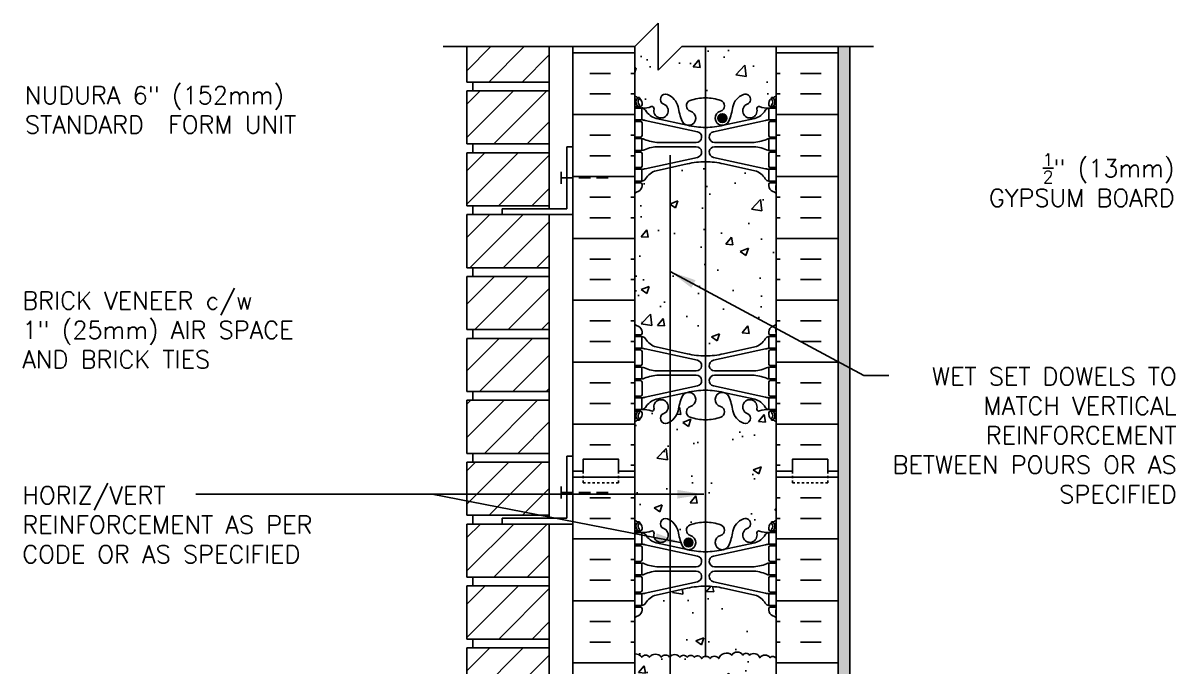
# Model space of a CAD drawing. Header units: inches. Extents: x -59.6 to -9.3, y 6.2 to 74.9.
# Drawn here: x -59.53 to -10.62, y 47.57 to 74.88 of the extents above; entities that cross this region are included whole.
import ezdxf

# ---------------------------------------------------------------- set-up
doc = ezdxf.new("R2010")
doc.units = ezdxf.units.IN
doc.header["$LTSCALE"] = 2
doc.header["$MEASUREMENT"] = 0
doc.linetypes.add('DASHED2', pattern=[0.375, 0.25, -0.125])
doc.linetypes.add('DASHEDX2', pattern=[1.5, 1, -0.5])
for name, color, linetype in [('CUT PLANE', 9, 'Continuous'), ('HATCH', 12, 'Continuous'), ('line25', 2, 'Continuous'), ('LINE3', 3, 'Continuous'), ('LINE50', 5, 'Continuous'), ('LINE9', 9, 'Continuous'), ('TEXT', 4, 'Continuous'), ('Web_Edge', 9, 'Continuous')]:
    doc.layers.add(name, color=color, linetype=linetype)
doc.styles.add('DIM', font='romans.shx', dxfattribs={"width": 0.7})
doc.styles.add('ROMANS', font='romans.shx', dxfattribs={"height": 1.125})
doc.dimstyles.new('ext_12', dxfattribs={"dimscale": 12, "dimtxt": 0.09375, "dimasz": 0.09375, "dimexe": 0.09375, "dimexo": 0.0625, "dimgap": 0.0625, "dimtad": 1, "dimdec": 1, "dimzin": 3, "dimdsep": 46, "dimlunit": 4, "dimtxsty": 'DIM', "dimcen": 0.09, "dimdle": 0.09375, "dimclrt": 4, "dimadec": 0, "dimazin": 0, "dimtfac": 1, "dimtdec": 1, "dimtmove": 2, "dimatfit": 3, "dimfxl": 1, "dimfrac": 2, "dimtolj": 1, "dimtzin": 0, "dimarcsym": 0})

msp = doc.modelspace()

# ---------------------------------------------------------------- hatches: boundary and pattern name
at = {"layer": 'HATCH'}
h = msp.add_hatch(dxfattribs=at)
h.set_pattern_fill('AR-CONC', color=256, scale=0.5)
h.paths.add_polyline_path([(-27.584, 73.882), (-30.584, 73.882), (-30.584, 71.708, -0.082755), (-29.936, 71.6, -0.735593), (-29.949, 71.142, 1.553132), (-29.59, 70.717, 0.053157), (-29.425, 71.331, -0.24438), (-28.976, 71.852, -1), (-28.813, 71.444, 2.182095), (-28.403, 71.231, -0.601435), (-28.283, 71.336, 0.10046), (-27.889, 71.279), (-27.784, 71.279), (-27.784, 71.349), (-27.832, 71.349, -0.414214), (-27.894, 71.411), (-27.894, 71.479, -0.249069), (-27.784, 71.686), (-27.784, 71.727), (-27.694, 71.727, 0.064398), (-27.584, 71.793)])
h.paths.add_polyline_path([(-29.678, 70.848, -1), (-30.053, 70.848, -1)], flags=16)
h.paths.add_polyline_path([(-30.584, 73.882), (-31.584, 73.882), (-32.584, 72.882), (-32.584, 73.882), (-32.584, 74.882), (-33.584, 73.882), (-33.584, 71.793, 0.064398), (-33.474, 71.727), (-33.384, 71.727), (-33.384, 71.686, -0.249069), (-33.274, 71.479), (-33.274, 71.411, -0.414214), (-33.337, 71.349), (-33.384, 71.349), (-33.384, 71.279), (-33.279, 71.279, 0.10046), (-32.886, 71.336, -0.601435), (-32.766, 71.231, 2.182095), (-32.356, 71.444, -1), (-32.193, 71.852, -0.24438), (-31.744, 71.331, 0.053157), (-31.578, 70.717, 1.553132), (-31.22, 71.142, -0.735593), (-31.233, 71.6, -0.082755), (-30.584, 71.708)])
h.paths.add_polyline_path([(-32.084, 68.749), (-32.674, 68.62, 0.196323), (-33.124, 68.273, -0.188973), (-33.279, 68.179), (-33.384, 68.179), (-33.384, 68.109), (-33.337, 68.109, -0.414214), (-33.274, 68.046), (-33.274, 67.979, -0.317837), (-33.441, 67.743, 0.082415), (-33.584, 67.664), (-33.584, 62.101, 0.082415), (-33.441, 62.022, -0.317837), (-33.274, 61.786), (-33.274, 61.719, -0.414214), (-33.337, 61.656), (-33.384, 61.656), (-33.384, 61.586), (-33.279, 61.586, -0.188973), (-33.124, 61.491, 0.196323), (-32.674, 61.145), (-32.084, 61.015)])
h.paths.add_polyline_path([(-30.584, 68.999, 0.057795), (-31.353, 68.91), (-32.084, 68.749), (-32.084, 61.015), (-31.353, 60.855, 0.057795), (-30.584, 60.766)])
h.paths.add_polyline_path([(-27.584, 67.664, 0.082415), (-27.728, 67.743, -0.317837), (-27.894, 67.979), (-27.894, 68.046, -0.414214), (-27.832, 68.109), (-27.784, 68.109), (-27.784, 68.179), (-27.889, 68.179, -0.188973), (-28.045, 68.273, 0.196323), (-28.494, 68.62), (-29.816, 68.91, 0.057795), (-30.584, 68.999), (-30.584, 60.766, 0.057795), (-29.816, 60.855), (-28.494, 61.145, 0.196323), (-28.045, 61.491, -0.188973), (-27.889, 61.586), (-27.784, 61.586), (-27.784, 61.656), (-27.832, 61.656, -0.414214), (-27.894, 61.719), (-27.894, 61.786, -0.317837), (-27.728, 62.022, 0.082415), (-27.584, 62.101)])
h.paths.add_polyline_path([(-32.084, 57.967, -0.040808), (-32.193, 57.912, -1), (-32.356, 58.321, 2.182095), (-32.766, 58.534, -0.601435), (-32.886, 58.429, 0.10046), (-33.279, 58.486), (-33.384, 58.486), (-33.384, 58.416), (-33.337, 58.416, -0.414214), (-33.274, 58.354), (-33.274, 58.286, -0.249069), (-33.384, 58.079), (-33.384, 58.037), (-33.474, 58.037, 0.064398), (-33.584, 57.971), (-33.584, 55.882), (-33.584, 53.793, 0.064398), (-33.474, 53.727), (-33.384, 53.727), (-33.384, 53.686, -0.249069), (-33.274, 53.479), (-33.274, 53.411, -0.414214), (-33.337, 53.349), (-33.384, 53.349), (-33.384, 53.279), (-33.279, 53.279, 0.10046), (-32.886, 53.336, -0.601435), (-32.766, 53.231, 2.182095), (-32.356, 53.444, -1), (-32.193, 53.852, -0.040808), (-32.084, 53.798)])
h.paths.add_polyline_path([(-30.584, 58.057, -0.082755), (-31.233, 58.165, -0.735593), (-31.22, 58.623, 1.553132), (-31.578, 59.047, 0.053157), (-31.744, 58.433, -0.201562), (-32.084, 57.967), (-32.084, 53.798, -0.201562), (-31.744, 53.331, 0.053157), (-31.578, 52.717, 1.553132), (-31.22, 53.142, -0.735593), (-31.233, 53.6, -0.082755), (-30.584, 53.708)])
h.paths.add_polyline_path([(-31.115, 52.848, -1), (-31.49, 52.848, -1)], flags=16)
h.paths.add_polyline_path([(-27.584, 57.971, 0.064398), (-27.694, 58.037), (-27.784, 58.037), (-27.784, 58.079, -0.249069), (-27.894, 58.286), (-27.894, 58.354, -0.414214), (-27.832, 58.416), (-27.784, 58.416), (-27.784, 58.486), (-27.889, 58.486, 0.10046), (-28.283, 58.429, -0.601435), (-28.403, 58.534, 2.182095), (-28.813, 58.321, -1), (-28.976, 57.912, -0.24438), (-29.425, 58.433, 0.053157), (-29.59, 59.047, 1.553132), (-29.949, 58.623, -0.735593), (-29.936, 58.165, -0.082755), (-30.584, 58.057), (-30.584, 53.708, -0.082755), (-29.936, 53.6, -0.735593), (-29.949, 53.142, 1.553132), (-29.59, 52.717, 0.053157), (-29.425, 53.331, -0.24438), (-28.976, 53.852, -1), (-28.813, 53.444, 2.182095), (-28.403, 53.231, -0.601435), (-28.283, 53.336, 0.10046), (-27.889, 53.279), (-27.784, 53.279), (-27.784, 53.349), (-27.832, 53.349, -0.414214), (-27.894, 53.411), (-27.894, 53.479, -0.249069), (-27.784, 53.686), (-27.784, 53.727), (-27.694, 53.727, 0.064398), (-27.584, 53.793), (-27.584, 55.882)])
h.paths.add_polyline_path([(-32.084, 50.749), (-32.674, 50.62, 0.196323), (-33.124, 50.273, -0.188973), (-33.279, 50.179), (-33.384, 50.179), (-33.384, 50.109), (-33.337, 50.109, -0.414214), (-33.274, 50.046), (-33.274, 49.979, -0.317837), (-33.441, 49.743, 0.082415), (-33.584, 49.664), (-33.584, 48.123, -0.269542), (-33.288, 47.986, -0.520567), (-32.953, 47.986, -0.520567), (-32.46, 47.986, -0.520567), (-32.105, 47.986, -0.031392), (-32.084, 48.012)])
h.paths.add_polyline_path([(-30.584, 50.999, 0.057795), (-31.353, 50.91), (-32.084, 50.749), (-32.084, 48.012, -0.481309), (-31.671, 47.986, -0.520567), (-31.355, 47.986, -0.520567), (-31.06, 47.986, -0.520567), (-30.744, 47.927, -0.222611), (-30.584, 48.019)])
h.paths.add_polyline_path([(-27.584, 49.664, 0.082415), (-27.728, 49.743, -0.317837), (-27.894, 49.979), (-27.894, 50.046, -0.414214), (-27.832, 50.109), (-27.784, 50.109), (-27.784, 50.179), (-27.889, 50.179, -0.188973), (-28.045, 50.273, 0.196323), (-28.494, 50.62), (-29.816, 50.91, 0.057795), (-30.584, 50.999), (-30.584, 48.019, -0.267014), (-30.388, 47.927, -0.520567), (-30.021, 47.927, -0.520567), (-29.47, 48.077, -0.520567), (-28.997, 48.077, -0.520567), (-28.716, 48.077, -0.520567), (-28.281, 47.961, -0.520567), (-27.837, 47.961, -0.520567), (-27.624, 47.961, -0.205872), (-27.584, 47.985)])
h.paths.add_polyline_path([(-27.584, 47.985, 0.205872), (-27.624, 47.961, 0.520567), (-27.837, 47.961, 0.520567), (-28.281, 47.961, 0.520567), (-28.716, 48.077, 0.520567), (-28.997, 48.077, 0.520567), (-29.47, 48.077, 0.520567), (-30.021, 47.927, 0.520567), (-30.388, 47.927, 0.520567), (-30.744, 47.927, 0.520567), (-31.06, 47.986, 0.520567), (-31.355, 47.986, 0.520567), (-31.671, 47.986, 0.481309), (-32.084, 48.012), (-32.084, 43.015), (-31.353, 42.855, 0.057795), (-30.584, 42.766, 0.057795), (-29.816, 42.855), (-28.494, 43.145, 0.196323), (-28.045, 43.491, -0.188973), (-27.889, 43.586), (-27.784, 43.586), (-27.784, 43.656), (-27.832, 43.656, -0.414214), (-27.894, 43.719), (-27.894, 43.786, -0.317837), (-27.728, 44.022, 0.082415), (-27.584, 44.101)])
h.paths.add_polyline_path([(-32.084, 48.012, 0.031392), (-32.105, 47.986, 0.520567), (-32.46, 47.986, 0.520567), (-32.953, 47.986, 0.520567), (-33.288, 47.986, 0.269542), (-33.584, 48.123), (-33.584, 44.101, 0.082415), (-33.441, 44.022, -0.317837), (-33.274, 43.786), (-33.274, 43.719, -0.414214), (-33.337, 43.656), (-33.384, 43.656), (-33.384, 43.586), (-33.279, 43.586, -0.188973), (-33.124, 43.491, 0.196323), (-32.674, 43.145), (-32.084, 43.015)])
h.paths.add_polyline_path([(-32.084, 39.967, -0.040808), (-32.193, 39.912, -1), (-32.356, 40.321, 2.182095), (-32.766, 40.534, -0.601435), (-32.886, 40.429, 0.10046), (-33.279, 40.486), (-33.384, 40.486), (-33.384, 40.416), (-33.337, 40.416, -0.414214), (-33.274, 40.354), (-33.274, 40.286, -0.249069), (-33.384, 40.079), (-33.384, 40.037), (-33.474, 40.037, 0.064398), (-33.584, 39.971), (-33.584, 37.882), (-33.584, 36.538), (-32.084, 36.27)])
h.paths.add_polyline_path([(-30.584, 40.057, -0.082755), (-31.233, 40.165, -0.735593), (-31.22, 40.623, 1.553132), (-31.578, 41.047, 0.053157), (-31.744, 40.433, -0.201562), (-32.084, 39.967), (-32.084, 36.27), (-30.71, 36.025, -0.02145), (-30.584, 35.998)])
h.paths.add_polyline_path([(-27.584, 39.971, 0.064398), (-27.694, 40.037), (-27.784, 40.037), (-27.784, 40.079, -0.249069), (-27.894, 40.286), (-27.894, 40.354, -0.414214), (-27.832, 40.416), (-27.784, 40.416), (-27.784, 40.486), (-27.889, 40.486, 0.10046), (-28.283, 40.429, -0.601435), (-28.403, 40.534, 2.182095), (-28.813, 40.321, -1), (-28.976, 39.912, -0.24438), (-29.425, 40.433, 0.053157), (-29.59, 41.047, 1.553132), (-29.949, 40.623, -0.735593), (-29.936, 40.165, -0.082755), (-30.584, 40.057), (-30.584, 35.998, -0.147803), (-29.845, 35.543, -0.038256), (-29.821, 35.516, -0.111062), (-29.516, 34.932, 0.034193), (-29.425, 35.331, -0.24438), (-28.976, 35.852, -1), (-28.813, 35.444, 2.182095), (-28.403, 35.231, -0.601435), (-28.283, 35.336, 0.10046), (-27.889, 35.279), (-27.784, 35.279), (-27.784, 35.349), (-27.832, 35.349, -0.414214), (-27.894, 35.411), (-27.894, 35.479, -0.249069), (-27.784, 35.686), (-27.784, 35.727), (-27.694, 35.727, 0.064398), (-27.584, 35.793), (-27.584, 37.882)])
h.paths.add_polyline_path([(-30.584, 35.998, 0.02145), (-30.71, 36.025), (-32.084, 36.27), (-32.084, 35.798, -0.201562), (-31.744, 35.331, 0.053157), (-31.578, 34.717, 1.553132), (-31.22, 35.142, -0.735593), (-31.233, 35.6, -0.082755), (-30.584, 35.708)])
h.paths.add_polyline_path([(-32.193, 35.852, -0.040808), (-32.084, 35.798), (-32.084, 36.27), (-33.584, 36.538), (-33.584, 35.793, 0.064398), (-33.474, 35.727), (-33.384, 35.727), (-33.384, 35.686, -0.249069), (-33.274, 35.479), (-33.274, 35.411, -0.414214), (-33.337, 35.349), (-33.384, 35.349), (-33.384, 35.279), (-33.279, 35.279, 0.10046), (-32.886, 35.336, -0.601435), (-32.766, 35.231, 2.182095), (-32.356, 35.444, -1)])
h.paths.add_polyline_path([(-30.584, 32.999, 0.057795), (-31.353, 32.91), (-32.674, 32.62, 0.196323), (-33.124, 32.273, -0.188973), (-33.279, 32.179), (-33.384, 32.179), (-33.384, 32.109), (-33.337, 32.109, -0.414214), (-33.274, 32.046), (-33.274, 31.979, -0.317837), (-33.441, 31.743, 0.082415), (-33.584, 31.664), (-33.584, 26.101, 0.082415), (-33.441, 26.022, -0.317837), (-33.274, 25.786), (-33.274, 25.719, -0.414214), (-33.337, 25.656), (-33.384, 25.656), (-33.384, 25.586), (-33.279, 25.586, -0.188973), (-33.124, 25.491, 0.196323), (-32.674, 25.145), (-31.353, 24.855, 0.057795), (-30.584, 24.766)])
h.paths.add_polyline_path([(-27.584, 31.664, 0.082415), (-27.728, 31.743, -0.317837), (-27.894, 31.979), (-27.894, 32.046, -0.414214), (-27.832, 32.109), (-27.784, 32.109), (-27.784, 32.179), (-27.889, 32.179, -0.188973), (-28.045, 32.273, 0.196323), (-28.494, 32.62), (-29.816, 32.91, 0.057795), (-30.584, 32.999), (-30.584, 24.766, 0.057795), (-29.816, 24.855), (-28.494, 25.145, 0.196323), (-28.045, 25.491, -0.188973), (-27.889, 25.586), (-27.784, 25.586), (-27.784, 25.656), (-27.832, 25.656, -0.414214), (-27.894, 25.719), (-27.894, 25.786, -0.317837), (-27.728, 26.022, 0.082415), (-27.584, 26.101)])
h.paths.add_polyline_path([(-30.584, 22.057, -0.082755), (-31.233, 22.165, -0.735593), (-31.22, 22.623, 1.553132), (-31.578, 23.047, 0.053157), (-31.744, 22.433, -0.24438), (-32.193, 21.912, -1), (-32.356, 22.321, 2.182095), (-32.766, 22.534, -0.601435), (-32.886, 22.429, 0.10046), (-33.279, 22.486), (-33.384, 22.486), (-33.384, 22.416), (-33.337, 22.416, -0.414214), (-33.274, 22.354), (-33.274, 22.286, -0.249069), (-33.384, 22.079), (-33.384, 22.037), (-33.474, 22.037, 0.064398), (-33.584, 21.971), (-33.584, 19.882), (-31.584, 19.882), (-30.584, 20.882)])
h.paths.add_polyline_path([(-27.584, 21.971, 0.064398), (-27.694, 22.037), (-27.784, 22.037), (-27.784, 22.079, -0.249069), (-27.894, 22.286), (-27.894, 22.354, -0.414214), (-27.832, 22.416), (-27.784, 22.416), (-27.784, 22.486), (-27.889, 22.486, 0.10046), (-28.283, 22.429, -0.601435), (-28.403, 22.534, 2.182095), (-28.813, 22.321, -1), (-28.976, 21.912, -0.24438), (-29.425, 22.433, 0.053157), (-29.59, 23.047, 1.553132), (-29.949, 22.623, -0.735593), (-29.936, 22.165, -0.082755), (-30.584, 22.057), (-30.584, 20.882), (-30.584, 19.882), (-30.584, 18.882), (-29.584, 19.882), (-27.584, 19.882)])
h = msp.add_hatch(dxfattribs=at)
h.set_pattern_fill('INSUL', color=256, scale=7, style=0)
h.set_pattern_definition([(0, (-2959.746, -341.1271), (0, 2.625), []), (0, (-2959.746, -340.2521), (0, 2.625), [0.875, -0.875]), (0, (-2959.746, -339.3771), (0, 2.625), [0.875, -0.875])])
h.paths.add_polyline_path([(-36.209, 55.882), (-35.772, 55.882), (-35.772, 56.382), (-34.272, 56.382), (-34.272, 55.882), (-33.584, 55.882), (-33.584, 73.882), (-34.272, 73.882), (-34.272, 74.382), (-35.772, 74.382), (-35.772, 73.882), (-36.209, 73.882)])
h = msp.add_hatch(dxfattribs=at)
h.set_pattern_fill('INSUL', color=256, scale=7, style=0)
h.set_pattern_definition([(180, (2898.5772, -341.1271), (0, 2.625), []), (180, (2898.5772, -340.2521), (0, 2.625), [0.875, -0.875]), (180, (2898.5772, -339.3771), (0, 2.625), [0.875, -0.875])])
h.paths.add_polyline_path([(-24.959, 55.882), (-25.397, 55.882), (-25.397, 56.382), (-26.897, 56.382), (-26.897, 55.882), (-27.584, 55.882), (-27.584, 73.882), (-26.897, 73.882), (-26.897, 74.382), (-25.397, 74.382), (-25.397, 73.882), (-24.959, 73.882)])
h = msp.add_hatch(dxfattribs=at)
h.set_pattern_fill('ANSI31', color=256, scale=8, style=0)
h.set_pattern_definition([(45, (-151.2314, -116.8621), (-0.707107, 0.707107), [])])
h.paths.add_polyline_path([(-37.209, 73.882), (-40.709, 73.882), (-40.709, 72.382), (-37.209, 72.382)])
h.paths.add_polyline_path([(-37.209, 72.007), (-40.709, 72.007), (-40.709, 70.97), (-37.765, 70.97), (-37.209, 70.97)])
h.paths.add_polyline_path([(-37.209, 70.97), (-37.765, 70.97), (-40.709, 70.97), (-40.709, 69.757), (-37.209, 69.757)])
h.paths.add_polyline_path([(-37.209, 69.382), (-40.709, 69.382), (-40.709, 67.132), (-37.209, 67.132)])
h.paths.add_polyline_path([(-37.209, 66.757), (-40.709, 66.757), (-40.709, 64.507), (-37.209, 64.507)])
h.paths.add_polyline_path([(-37.209, 64.132), (-40.709, 64.132), (-40.709, 61.882), (-37.209, 61.882)])
h.paths.add_polyline_path([(-37.209, 61.507), (-40.709, 61.507), (-40.709, 59.257), (-37.209, 59.257)])
h.paths.add_polyline_path([(-37.209, 58.882), (-40.709, 58.882), (-40.709, 56.632), (-37.209, 56.632), (-37.209, 57.507), (-37.216, 57.507), (-37.209, 57.632), (-37.212, 57.757), (-37.209, 57.757)])
h.paths.add_polyline_path([(-37.209, 56.257), (-40.709, 56.257), (-40.709, 54.007), (-37.209, 54.007)])
h.paths.add_polyline_path([(-37.209, 53.632), (-40.709, 53.632), (-40.709, 51.382), (-37.209, 51.382)])
h.paths.add_polyline_path([(-37.209, 51.007), (-40.709, 51.007), (-40.709, 49.587), (-37.765, 49.587), (-37.209, 49.587)])
h.paths.add_polyline_path([(-37.209, 49.587), (-37.765, 49.587), (-40.709, 49.587), (-40.709, 48.757), (-37.209, 48.757)])
h.paths.add_polyline_path([(-37.209, 48.382), (-39.209, 48.382), (-40.709, 48.382), (-40.709, 46.132), (-37.209, 46.132)])
h.paths.add_polyline_path([(-37.209, 45.757), (-40.709, 45.757), (-40.709, 43.507), (-37.209, 43.507)])
h.paths.add_polyline_path([(-37.209, 43.132), (-40.709, 43.132), (-40.709, 40.882), (-37.209, 40.882)])
h.paths.add_polyline_path([(-37.209, 40.507), (-40.709, 40.507), (-40.709, 38.882), (-40.263, 38.621), (-39.651, 38.257), (-37.209, 38.257)])
h = msp.add_hatch(dxfattribs=at)
h.set_pattern_fill('AR-SAND', color=256, scale=0.25, style=0)
h.paths.add_polyline_path([(-24.459, 73.882), (-24.959, 73.882), (-24.959, 55.882), (-24.959, 37.882), (-24.459, 37.882)])
h = msp.add_hatch(dxfattribs=at)
h.set_pattern_fill('INSUL', color=256, scale=7, style=0)
h.set_pattern_definition([(0, (-2959.746, -359.1271), (0, 2.625), []), (0, (-2959.746, -358.2521), (0, 2.625), [0.875, -0.875]), (0, (-2959.746, -357.3771), (0, 2.625), [0.875, -0.875])])
h.paths.add_polyline_path([(-36.209, 37.882), (-35.772, 37.882), (-35.772, 38.382), (-34.272, 38.382), (-34.272, 37.882), (-33.584, 37.882), (-33.584, 55.882), (-34.272, 55.882), (-34.272, 56.382), (-35.772, 56.382), (-35.772, 55.882), (-36.209, 55.882)])
h = msp.add_hatch(dxfattribs=at)
h.set_pattern_fill('INSUL', color=256, scale=7, style=0)
h.set_pattern_definition([(180, (2898.5772, -359.1271), (0, 2.625), []), (180, (2898.5772, -358.2521), (0, 2.625), [0.875, -0.875]), (180, (2898.5772, -357.3771), (0, 2.625), [0.875, -0.875])])
h.paths.add_polyline_path([(-24.959, 37.882), (-25.397, 37.882), (-25.397, 38.382), (-26.897, 38.382), (-26.897, 37.882), (-27.584, 37.882), (-27.584, 55.882), (-26.897, 55.882), (-26.897, 56.382), (-25.397, 56.382), (-25.397, 55.882), (-24.959, 55.882)])
at = {"layer": 'LINE3'}
for points in [[(-29.678, 70.848, 1), (-30.053, 70.848, 1)], [(-31.115, 52.848, 1), (-31.49, 52.848, 1)]]:
    msp.add_hatch(color=256, dxfattribs=at).paths.add_polyline_path(points)

# ---------------------------------------------------------------- linework, layer by layer
at = {"layer": 'CUT PLANE'}
for p, q in [((-32.584, 74.882), (-33.584, 73.882)), ((-32.584, 73.882), (-32.584, 74.882)), ((-41.708, 73.882), (-33.584, 73.882)), ((-32.584, 72.882), (-31.584, 73.882)), ((-32.584, 73.882), (-32.584, 72.882)), ((-23.46, 73.882), (-31.584, 73.882))]:
    msp.add_line(p, q, dxfattribs=at)
at = {"layer": 'HATCH'}
msp.add_lwpolyline([(-33.584, 48.123, -0.269542), (-33.288, 47.986, -0.520567), (-32.953, 47.986, -0.520567), (-32.46, 47.986, -0.520567), (-32.105, 47.986, -0.520567), (-31.671, 47.986, -0.520567), (-31.355, 47.986, -0.520567), (-31.06, 47.986, -0.520567), (-30.744, 47.927, -0.520567), (-30.388, 47.927, -0.520567), (-30.021, 47.927, -0.520567), (-29.47, 48.077, -0.520567), (-28.997, 48.077, -0.520567), (-28.716, 48.077, -0.520567), (-28.281, 47.961, -0.520567), (-27.837, 47.961, -0.520567), (-27.624, 47.961, -0.205872), (-27.584, 47.985)], format="xyb", dxfattribs=at)
at = {"layer": 'line25'}
for p, q in [((-40.709, 72.382), (-40.709, 73.882)), ((-37.209, 67.007), (-37.209, 73.882)), ((-33.584, 73.882), (-33.584, 55.882)), ((-27.584, 55.882), (-27.584, 73.882)), ((-40.709, 72.382), (-37.209, 72.382)), ((-40.709, 69.757), (-40.709, 72.007)), ((-40.709, 72.007), (-37.209, 72.007)), ((-40.459, 72.007), (-40.459, 72.382)), ((-40.709, 69.757), (-37.209, 69.757)), ((-40.459, 69.382), (-40.459, 69.757)), ((-40.709, 69.382), (-37.209, 69.382)), ((-40.709, 67.132), (-40.709, 69.382)), ((-40.709, 67.132), (-37.209, 67.132)), ((-40.459, 66.757), (-40.459, 67.132)), ((-40.709, 64.507), (-40.709, 66.757)), ((-40.709, 66.757), (-37.209, 66.757)), ((-37.209, 53.882), (-37.209, 66.757)), ((-40.709, 64.507), (-37.209, 64.507)), ((-40.709, 64.132), (-37.209, 64.132)), ((-40.709, 61.882), (-40.709, 64.132)), ((-40.459, 64.132), (-40.459, 64.507)), ((-40.709, 61.882), (-37.209, 61.882)), ((-40.459, 61.507), (-40.459, 61.882)), ((-40.709, 59.257), (-40.709, 61.507)), ((-40.709, 61.507), (-37.209, 61.507)), ((-40.709, 59.257), (-37.209, 59.257)), ((-40.459, 58.882), (-40.459, 59.257)), ((-40.709, 58.882), (-37.209, 58.882)), ((-40.709, 56.632), (-40.709, 58.882)), ((-40.709, 56.632), (-37.209, 56.632)), ((-40.709, 54.007), (-40.709, 56.257)), ((-40.709, 56.257), (-37.209, 56.257)), ((-40.459, 56.257), (-40.459, 56.632)), ((-33.584, 55.882), (-33.584, 37.882)), ((-27.584, 37.882), (-27.584, 55.882)), ((-40.709, 54.007), (-37.209, 54.007)), ((-40.459, 53.632), (-40.459, 54.007)), ((-40.709, 51.382), (-40.709, 53.632)), ((-40.709, 53.632), (-37.209, 53.632)), ((-37.209, 48.382), (-37.209, 53.632)), ((-40.709, 51.382), (-37.209, 51.382)), ((-40.459, 51.007), (-40.459, 51.382)), ((-40.709, 48.757), (-40.709, 51.007)), ((-40.709, 51.007), (-37.209, 51.007)), ((-40.709, 48.757), (-37.209, 48.757)), ((-40.459, 48.382), (-40.459, 48.757)), ((-40.709, 48.382), (-37.209, 48.382)), ((-40.709, 46.132), (-40.709, 48.382)), ((-37.209, 37.882), (-37.209, 48.382))]:
    msp.add_line(p, q, dxfattribs=at)
at = {"layer": 'LINE3'}
for p, q in [((-30.584, 73.882), (-30.584, 48.019)), ((-32.084, 31.006), (-32.084, 69.279))]:
    msp.add_line(p, q, dxfattribs=at)
for centre in [(-29.866, 70.848), (-31.303, 52.848)]:
    msp.add_circle(centre, 0.188, dxfattribs=at)
at = {"layer": 'LINE50'}
for p, q in [((-36.209, 55.882), (-36.209, 73.882)), ((-24.959, 55.882), (-24.959, 73.882)), ((-36.209, 37.882), (-36.209, 55.882)), ((-24.959, 37.882), (-24.959, 55.882))]:
    msp.add_line(p, q, dxfattribs=at)
for points in [[(-33.584, 55.882), (-34.272, 55.882), (-34.272, 56.382), (-35.772, 56.382), (-35.772, 55.882), (-36.209, 55.882)], [(-36.209, 55.882), (-35.772, 55.882), (-35.772, 56.382), (-34.272, 56.382), (-34.272, 55.882), (-33.584, 55.882)], [(-27.584, 55.882), (-26.897, 55.882), (-26.897, 56.382), (-25.397, 56.382), (-25.397, 55.882), (-24.959, 55.882)], [(-24.959, 55.882), (-25.397, 55.882), (-25.397, 56.382), (-26.897, 56.382), (-26.897, 55.882), (-27.584, 55.882)]]:
    msp.add_lwpolyline(points, dxfattribs=at)
at = {"layer": 'LINE9'}
for p, q in [((-24.459, 73.882), (-24.459, 37.882)), ((-36.459, 69.632), (-36.209, 69.632)), ((-36.459, 69.632), (-36.459, 67.007)), ((-39.209, 67.007), (-39.209, 66.757)), ((-36.459, 67.007), (-39.209, 67.007)), ((-39.209, 66.757), (-36.209, 66.757)), ((-36.459, 56.507), (-36.459, 53.882)), ((-36.459, 56.507), (-36.209, 56.507)), ((-39.209, 53.882), (-39.209, 53.632)), ((-36.459, 53.882), (-39.209, 53.882)), ((-39.209, 53.632), (-36.209, 53.632))]:
    msp.add_line(p, q, dxfattribs=at)
at = {"layer": 'LINE9', "linetype": 'DASHED2'}
for p, q in [((-36.709, 68.32), (-36.709, 68.57)), ((-36.709, 68.32), (-36.709, 68.07)), ((-36.709, 68.32), (-34.709, 68.32)), ((-36.709, 54.971), (-36.709, 55.221)), ((-36.709, 54.971), (-34.709, 54.971)), ((-36.709, 54.971), (-36.709, 54.721))]:
    msp.add_line(p, q, dxfattribs=at)
at = {"layer": 'LINE9', "linetype": 'DASHED2', "ltscale": 0.15}
for points in [[(-35.772, 55.882), (-35.772, 55.882), (-35.772, 55.382), (-34.272, 55.382), (-34.272, 55.882), (-34.272, 55.882)], [(-25.397, 55.882), (-25.397, 55.882), (-25.397, 55.382), (-26.897, 55.382), (-26.897, 55.882), (-26.897, 55.882)]]:
    msp.add_lwpolyline(points, dxfattribs=at)
at = {"layer": 'TEXT'}
msp.add_line((-42.173, 54.896), (-51.677, 54.896), dxfattribs=at)
for points in [[(-34.595, 71.713, 0, 0.36, 0), (-35.675, 71.713, 0, 0, 0), (-46.704, 71.713, 0, 0, 0)], [(-24.634, 68.635, 0, 0.36, 0), (-23.554, 68.635, 0, 0, 0), (-17.585, 68.635, 0, 0, 0)], [(-40.109, 63.076, 0, 0.36, 0), (-41.189, 63.076, 0, 0, 0), (-48.062, 63.076, 0, 0, 0)]]:
    msp.add_lwpolyline(points, format="xyseb", dxfattribs=at)
at = {"layer": 'Web_Edge'}
for p, q in [((-33.584, 71.449), (-33.543, 71.449)), ((-33.474, 71.727), (-33.384, 71.727)), ((-33.384, 71.727), (-33.384, 71.686)), ((-33.274, 71.479), (-33.274, 71.411)), ((-27.894, 71.479), (-27.894, 71.411)), ((-27.694, 71.727), (-27.784, 71.727)), ((-27.784, 71.727), (-27.784, 71.686)), ((-27.584, 71.449), (-27.626, 71.449)), ((-33.584, 71.349), (-33.337, 71.349)), ((-33.474, 71.349), (-33.474, 71.279)), ((-33.384, 71.349), (-33.384, 71.279)), ((-27.584, 71.349), (-27.832, 71.349)), ((-27.784, 71.349), (-27.784, 71.279)), ((-27.694, 71.349), (-27.694, 71.279)), ((-33.584, 70.709), (-33.337, 70.709)), ((-33.474, 70.779), (-33.474, 70.709)), ((-33.384, 70.779), (-33.384, 70.709)), ((-33.274, 70.646), (-33.274, 70.111)), ((-33.135, 70.755), (-30.924, 70.273)), ((-32.674, 70.837), (-31.353, 70.547)), ((-28.033, 70.755), (-30.245, 70.273)), ((-28.494, 70.837), (-29.816, 70.547)), ((-27.894, 70.646), (-27.894, 70.111)), ((-27.584, 70.709), (-27.832, 70.709)), ((-27.784, 70.779), (-27.784, 70.709)), ((-27.694, 70.779), (-27.694, 70.709)), ((-33.584, 70.049), (-33.337, 70.049)), ((-33.474, 70.049), (-33.474, 69.979)), ((-33.384, 70.049), (-33.384, 69.979)), ((-27.584, 70.049), (-27.832, 70.049)), ((-27.784, 70.049), (-27.784, 69.979)), ((-27.694, 70.049), (-27.694, 69.979)), ((-33.474, 69.479), (-33.474, 69.409)), ((-33.384, 69.479), (-33.384, 69.409)), ((-32.57, 69.819), (-30.974, 69.819)), ((-32.57, 69.639), (-30.974, 69.639)), ((-28.599, 69.819), (-30.195, 69.819)), ((-28.599, 69.639), (-30.195, 69.639)), ((-27.784, 69.479), (-27.784, 69.409)), ((-27.694, 69.479), (-27.694, 69.409)), ((-33.584, 69.409), (-33.337, 69.409)), ((-33.274, 69.346), (-33.274, 68.811)), ((-33.135, 68.702), (-30.924, 69.184)), ((-28.033, 68.702), (-30.245, 69.184)), ((-27.894, 69.346), (-27.894, 68.811)), ((-27.584, 69.409), (-27.832, 69.409)), ((-33.584, 68.749), (-33.337, 68.749)), ((-33.474, 68.749), (-33.474, 68.679)), ((-33.384, 68.749), (-33.384, 68.679)), ((-32.674, 68.62), (-31.353, 68.91)), ((-28.494, 68.62), (-29.816, 68.91)), ((-27.584, 68.749), (-27.832, 68.749)), ((-27.784, 68.749), (-27.784, 68.679)), ((-27.694, 68.749), (-27.694, 68.679)), ((-33.584, 68.109), (-33.337, 68.109)), ((-33.574, 67.989), (-33.574, 67.802)), ((-33.474, 68.179), (-33.474, 68.109)), ((-33.384, 68.179), (-33.384, 68.109)), ((-33.274, 67.979), (-33.274, 68.046)), ((-27.894, 67.979), (-27.894, 68.046)), ((-27.584, 68.109), (-27.832, 68.109)), ((-27.784, 68.179), (-27.784, 68.109)), ((-27.694, 68.179), (-27.694, 68.109)), ((-27.594, 67.989), (-27.594, 67.802)), ((-33.584, 61.656), (-33.337, 61.656)), ((-33.574, 61.776), (-33.574, 61.962)), ((-33.474, 61.586), (-33.474, 61.656)), ((-33.384, 61.586), (-33.384, 61.656)), ((-33.274, 61.786), (-33.274, 61.719)), ((-27.894, 61.786), (-27.894, 61.719)), ((-27.584, 61.656), (-27.832, 61.656)), ((-27.784, 61.586), (-27.784, 61.656)), ((-27.694, 61.586), (-27.694, 61.656)), ((-27.594, 61.776), (-27.594, 61.962)), ((-32.674, 61.145), (-31.353, 60.855)), ((-28.494, 61.145), (-29.816, 60.855)), ((-33.584, 61.016), (-33.337, 61.016)), ((-33.474, 61.016), (-33.474, 61.086)), ((-33.384, 61.016), (-33.384, 61.086)), ((-33.274, 60.419), (-33.274, 60.954)), ((-33.135, 61.062), (-30.924, 60.581)), ((-28.033, 61.062), (-30.245, 60.581)), ((-27.894, 60.419), (-27.894, 60.954)), ((-27.584, 61.016), (-27.832, 61.016)), ((-27.784, 61.016), (-27.784, 61.086)), ((-27.694, 61.016), (-27.694, 61.086)), ((-33.584, 60.356), (-33.337, 60.356)), ((-33.474, 60.286), (-33.474, 60.356)), ((-33.384, 60.286), (-33.384, 60.356)), ((-27.584, 60.356), (-27.832, 60.356)), ((-27.784, 60.286), (-27.784, 60.356)), ((-27.694, 60.286), (-27.694, 60.356)), ((-33.584, 59.716), (-33.337, 59.716)), ((-33.474, 59.716), (-33.474, 59.786)), ((-33.384, 59.716), (-33.384, 59.786)), ((-32.57, 60.126), (-30.974, 60.126)), ((-32.57, 59.946), (-30.974, 59.946)), ((-28.599, 60.126), (-30.195, 60.126)), ((-28.599, 59.946), (-30.195, 59.946)), ((-27.584, 59.716), (-27.832, 59.716)), ((-27.784, 59.716), (-27.784, 59.786)), ((-27.694, 59.716), (-27.694, 59.786)), ((-33.274, 59.119), (-33.274, 59.654)), ((-33.135, 59.01), (-30.924, 59.492)), ((-32.674, 58.927), (-31.353, 59.218)), ((-28.033, 59.01), (-30.245, 59.492)), ((-28.494, 58.927), (-29.816, 59.218)), ((-27.894, 59.119), (-27.894, 59.654)), ((-33.584, 59.056), (-33.337, 59.056)), ((-33.474, 58.986), (-33.474, 59.056)), ((-33.384, 58.986), (-33.384, 59.056)), ((-27.584, 59.056), (-27.832, 59.056)), ((-27.784, 58.986), (-27.784, 59.056)), ((-27.694, 58.986), (-27.694, 59.056)), ((-33.584, 58.416), (-33.337, 58.416)), ((-33.584, 58.316), (-33.543, 58.316)), ((-33.474, 58.416), (-33.474, 58.486)), ((-33.384, 58.416), (-33.384, 58.486)), ((-33.274, 58.286), (-33.274, 58.354)), ((-27.894, 58.286), (-27.894, 58.354)), ((-27.584, 58.416), (-27.832, 58.416)), ((-27.784, 58.416), (-27.784, 58.486)), ((-27.694, 58.416), (-27.694, 58.486)), ((-27.584, 58.316), (-27.626, 58.316)), ((-33.474, 58.037), (-33.384, 58.037)), ((-33.384, 58.037), (-33.384, 58.079)), ((-27.784, 58.037), (-27.784, 58.079)), ((-27.694, 58.037), (-27.784, 58.037)), ((-33.584, 53.449), (-33.543, 53.449)), ((-33.584, 53.349), (-33.337, 53.349)), ((-33.474, 53.727), (-33.384, 53.727)), ((-33.474, 53.349), (-33.474, 53.279)), ((-33.384, 53.727), (-33.384, 53.686)), ((-33.384, 53.349), (-33.384, 53.279)), ((-33.274, 53.479), (-33.274, 53.411)), ((-27.894, 53.479), (-27.894, 53.411)), ((-27.584, 53.349), (-27.832, 53.349)), ((-27.694, 53.727), (-27.784, 53.727)), ((-27.784, 53.727), (-27.784, 53.686)), ((-27.784, 53.349), (-27.784, 53.279)), ((-27.694, 53.349), (-27.694, 53.279)), ((-27.584, 53.449), (-27.626, 53.449)), ((-32.674, 52.837), (-31.353, 52.547)), ((-28.494, 52.837), (-29.816, 52.547)), ((-33.584, 52.709), (-33.337, 52.709)), ((-33.474, 52.779), (-33.474, 52.709)), ((-33.384, 52.779), (-33.384, 52.709)), ((-33.274, 52.646), (-33.274, 52.111)), ((-33.135, 52.755), (-30.924, 52.273)), ((-28.033, 52.755), (-30.245, 52.273)), ((-27.894, 52.646), (-27.894, 52.111)), ((-27.584, 52.709), (-27.832, 52.709)), ((-27.784, 52.779), (-27.784, 52.709)), ((-27.694, 52.779), (-27.694, 52.709)), ((-33.584, 52.049), (-33.337, 52.049)), ((-33.474, 52.049), (-33.474, 51.979)), ((-33.384, 52.049), (-33.384, 51.979)), ((-27.584, 52.049), (-27.832, 52.049)), ((-27.784, 52.049), (-27.784, 51.979)), ((-27.694, 52.049), (-27.694, 51.979)), ((-33.584, 51.409), (-33.337, 51.409)), ((-33.474, 51.479), (-33.474, 51.409)), ((-33.384, 51.479), (-33.384, 51.409)), ((-32.57, 51.819), (-30.974, 51.819)), ((-32.57, 51.639), (-30.974, 51.639)), ((-28.599, 51.819), (-30.195, 51.819)), ((-28.599, 51.639), (-30.195, 51.639)), ((-27.584, 51.409), (-27.832, 51.409)), ((-27.784, 51.479), (-27.784, 51.409)), ((-27.694, 51.479), (-27.694, 51.409)), ((-33.274, 51.346), (-33.274, 50.811)), ((-33.135, 50.702), (-30.924, 51.184)), ((-32.674, 50.62), (-31.353, 50.91)), ((-28.033, 50.702), (-30.245, 51.184)), ((-28.494, 50.62), (-29.816, 50.91)), ((-27.894, 51.346), (-27.894, 50.811)), ((-33.584, 50.749), (-33.337, 50.749)), ((-33.474, 50.749), (-33.474, 50.679)), ((-33.384, 50.749), (-33.384, 50.679)), ((-27.584, 50.749), (-27.832, 50.749)), ((-27.784, 50.749), (-27.784, 50.679)), ((-27.694, 50.749), (-27.694, 50.679)), ((-33.584, 50.109), (-33.337, 50.109)), ((-33.574, 49.989), (-33.574, 49.802)), ((-33.474, 50.179), (-33.474, 50.109)), ((-33.384, 50.179), (-33.384, 50.109)), ((-33.274, 49.979), (-33.274, 50.046)), ((-27.894, 49.979), (-27.894, 50.046)), ((-27.584, 50.109), (-27.832, 50.109)), ((-27.784, 50.179), (-27.784, 50.109)), ((-27.694, 50.179), (-27.694, 50.109)), ((-27.594, 49.989), (-27.594, 49.802))]:
    msp.add_line(p, q, dxfattribs=at)
for points in [[(-33.579, 70.779), (-33.279, 70.779), (-33.279, 71.279), (-33.579, 71.279)], [(-27.589, 70.779), (-27.889, 70.779), (-27.889, 71.279), (-27.589, 71.279)], [(-33.579, 69.479), (-33.279, 69.479), (-33.279, 69.979), (-33.579, 69.979)], [(-27.589, 69.479), (-27.889, 69.479), (-27.889, 69.979), (-27.589, 69.979)], [(-33.579, 68.179), (-33.279, 68.179), (-33.279, 68.679), (-33.579, 68.679)], [(-27.589, 68.179), (-27.889, 68.179), (-27.889, 68.679), (-27.589, 68.679)], [(-33.579, 61.586), (-33.279, 61.586), (-33.279, 61.086), (-33.579, 61.086)], [(-27.589, 61.586), (-27.889, 61.586), (-27.889, 61.086), (-27.589, 61.086)], [(-33.579, 60.286), (-33.279, 60.286), (-33.279, 59.786), (-33.579, 59.786)], [(-27.589, 60.286), (-27.889, 60.286), (-27.889, 59.786), (-27.589, 59.786)], [(-33.579, 58.986), (-33.279, 58.986), (-33.279, 58.486), (-33.579, 58.486)], [(-27.589, 58.986), (-27.889, 58.986), (-27.889, 58.486), (-27.589, 58.486)], [(-33.579, 52.779), (-33.279, 52.779), (-33.279, 53.279), (-33.579, 53.279)], [(-27.589, 52.779), (-27.889, 52.779), (-27.889, 53.279), (-27.589, 53.279)], [(-33.579, 51.479), (-33.279, 51.479), (-33.279, 51.979), (-33.579, 51.979)], [(-27.589, 51.479), (-27.889, 51.479), (-27.889, 51.979), (-27.589, 51.979)], [(-33.579, 50.179), (-33.279, 50.179), (-33.279, 50.679), (-33.579, 50.679)], [(-27.589, 50.179), (-27.889, 50.179), (-27.889, 50.679), (-27.589, 50.679)]]:
    msp.add_lwpolyline(points, close=True, dxfattribs=at)
for centre, radius, start, end in [((-33.274, 72.186), 0.5, 231.6833, 250.5288), ((-33.274, 72.186), 0.6, 238.8907, 245.0748), ((-33.543, 71.469), 0.02, 270, 14.1541), ((-33.281, 71.533), 0.25, 140.1145, 222.4609), ((-33.536, 71.623), 0.02, 340.7916, 65.0748), ((-33.438, 71.664), 0.045, 319.1879, 141.448), ((-33.432, 71.395), 0.045, 222.4609, 42.4609), ((-33.524, 71.479), 0.25, 0, 70.5288), ((-33.281, 71.533), 0.16, 140.0001, 222.4609), ((-33.337, 71.411), 0.0625, 270, 0), ((-32.469, 71.161), 0.305, 166.6795, 68.1963), ((-32.274, 71.648), 0.22, 68.1963, 248.1963), ((-32.469, 71.161), 0.745, 13.2652, 68.1963), ((-31.155, 71.373), 0.24, 108.923, 254.2747), ((-30.584, 69.708), 2, 90, 108.923), ((-30.584, 69.708), 2, 71.077, 90), ((-30.014, 71.373), 0.24, 285.7253, 71.077), ((-28.699, 71.161), 0.745, 111.8037, 166.7348), ((-28.699, 71.161), 0.305, 111.8037, 13.3205), ((-28.894, 71.648), 0.22, 291.8037, 111.8037), ((-27.644, 71.479), 0.25, 109.4712, 180), ((-27.832, 71.411), 0.0625, 180, 270), ((-27.737, 71.395), 0.045, 137.5391, 317.5391), ((-27.73, 71.664), 0.045, 38.552, 220.8121), ((-27.888, 71.533), 0.16, 317.5391, 39.9999), ((-27.894, 72.186), 0.5, 289.4712, 308.3167), ((-27.888, 71.533), 0.25, 317.5391, 39.8855), ((-27.633, 71.623), 0.02, 114.9252, 199.2084), ((-27.626, 71.469), 0.02, 165.8459, 270), ((-27.894, 72.186), 0.6, 294.9252, 301.1093), ((-33.223, 72.277), 1, 266.7879, 289.9067), ((-33.322, 71.032), 0.25, 37.2777, 80.0823), ((-32.475, 71.56), 0.75, 210.155, 254.5838), ((-32.854, 71.252), 0.09, 346.6795, 108.8651), ((-28.781, 71.802), 3, 189.0273, 201.1984), ((-31.303, 70.848), 0.305, 205.3782, 74.2747), ((-29.866, 70.848), 0.305, 105.7253, 334.6218), ((-32.387, 71.802), 3, 338.8016, 350.9727), ((-28.694, 71.56), 0.75, 285.4162, 329.845), ((-28.315, 71.252), 0.09, 71.1349, 193.3205), ((-27.945, 72.277), 1, 250.0933, 273.2121), ((-27.846, 71.032), 0.25, 99.9177, 142.7223), ((-33.337, 70.646), 0.0625, 0, 90), ((-33.37, 69.783), 1, 76.4291, 84.7991), ((-30.584, 73.814), 3.356, 256.7692, 270), ((-30.584, 73.814), 3.356, 270, 283.2308), ((-27.799, 69.783), 1, 95.2009, 103.5709), ((-27.832, 70.646), 0.0625, 90, 180), ((-33.337, 70.111), 0.0625, 270, 0), ((-33.284, 69.76), 0.219, 60.4937, 88.92), ((-32.54, 71.418), 1.6, 246.5673, 268.9203), ((-30.974, 70.049), 0.23, 270, 77.6055), ((-30.195, 70.049), 0.23, 102.3945, 270), ((-28.629, 71.418), 1.6, 271.0797, 293.4327), ((-27.885, 69.76), 0.219, 91.08, 119.5063), ((-27.832, 70.111), 0.0625, 180, 270), ((-33.284, 69.697), 0.219, 271.08, 299.5063), ((-33.284, 69.697), 0.219, 271.08, 299.5063), ((-32.54, 68.039), 1.6, 91.0797, 113.4327), ((-32.54, 68.039), 1.6, 91.0797, 113.4327), ((-30.974, 69.409), 0.23, 282.3945, 90), ((-30.195, 69.409), 0.23, 90, 257.6055), ((-28.629, 68.039), 1.6, 66.5673, 88.9203), ((-28.629, 68.039), 1.6, 66.5673, 88.9203), ((-27.885, 69.697), 0.219, 240.4937, 268.92), ((-27.885, 69.697), 0.219, 240.4937, 268.92), ((-33.337, 69.346), 0.0625, 0, 90), ((-30.584, 65.643), 3.356, 90, 103.2308), ((-30.584, 65.643), 3.356, 76.7692, 90), ((-27.832, 69.346), 0.0625, 90, 180), ((-33.337, 68.811), 0.0625, 270, 0), ((-33.37, 69.674), 1, 275.2009, 283.5709), ((-32.475, 67.897), 0.75, 105.4162, 149.845), ((-28.694, 67.897), 0.75, 30.155, 74.5838), ((-27.799, 69.674), 1, 256.4291, 264.7991), ((-27.832, 68.811), 0.0625, 180, 270), ((-33.594, 67.989), 0.02, 0, 60.012), ((-33.337, 68.046), 0.0625, 360, 90), ((-33.322, 68.425), 0.25, 279.9177, 322.7223), ((-27.846, 68.425), 0.25, 217.2777, 260.0823), ((-27.832, 68.046), 0.0625, 90, 180), ((-27.574, 67.989), 0.02, 119.988, 180), ((-33.594, 67.802), 0.02, 301.073, 0), ((-33.274, 67.271), 0.6, 121.073, 121.1093), ((-33.274, 67.271), 0.5, 109.4712, 128.3167), ((-33.524, 67.979), 0.25, 289.4712, 360), ((-27.644, 67.979), 0.25, 180, 250.5288), ((-27.894, 67.271), 0.5, 51.6833, 70.5288), ((-27.574, 67.802), 0.02, 180, 238.927), ((-27.894, 67.271), 0.6, 58.8907, 58.927), ((-33.274, 62.493), 0.5, 231.6833, 250.5288), ((-33.274, 62.493), 0.6, 238.8907, 238.927), ((-33.594, 61.962), 0.02, 360, 58.927), ((-33.594, 61.776), 0.02, 299.988, 360), ((-33.524, 61.786), 0.25, 0, 70.5288), ((-33.337, 61.719), 0.0625, 270, 0), ((-27.644, 61.786), 0.25, 109.4712, 180), ((-27.832, 61.719), 0.0625, 180, 270), ((-27.894, 62.493), 0.5, 289.4712, 308.3167), ((-27.574, 61.962), 0.02, 121.073, 180), ((-27.574, 61.776), 0.02, 180, 240.012), ((-27.894, 62.493), 0.6, 301.073, 301.1093), ((-33.322, 61.34), 0.25, 37.2777, 80.0823), ((-32.475, 61.868), 0.75, 210.155, 254.5838), ((-28.694, 61.868), 0.75, 285.4162, 329.845), ((-27.846, 61.34), 0.25, 99.9177, 142.7223), ((-33.337, 60.954), 0.0625, 0, 90), ((-33.37, 60.09), 1, 76.4291, 84.7991), ((-30.584, 64.122), 3.356, 256.7692, 270), ((-30.584, 64.122), 3.356, 270, 283.2308), ((-27.799, 60.09), 1, 95.2009, 103.5709), ((-27.832, 60.954), 0.0625, 90, 180), ((-33.337, 60.419), 0.0625, 270, 0), ((-33.284, 60.068), 0.219, 60.4937, 88.92), ((-33.284, 60.068), 0.219, 60.4937, 88.92), ((-32.54, 61.726), 1.6, 246.5673, 268.9203), ((-32.54, 61.726), 1.6, 246.5673, 268.9203), ((-30.974, 60.356), 0.23, 270, 77.6055), ((-30.195, 60.356), 0.23, 102.3945, 270), ((-28.629, 61.726), 1.6, 271.0797, 293.4327), ((-28.629, 61.726), 1.6, 271.0797, 293.4327), ((-27.885, 60.068), 0.219, 91.08, 119.5063), ((-27.885, 60.068), 0.219, 91.08, 119.5063), ((-27.832, 60.419), 0.0625, 180, 270), ((-33.337, 59.654), 0.0625, 0, 90), ((-33.284, 60.005), 0.219, 271.08, 299.5063), ((-32.54, 58.346), 1.6, 91.0797, 113.4327), ((-30.974, 59.716), 0.23, 282.3945, 90), ((-30.195, 59.716), 0.23, 90, 257.6055), ((-28.629, 58.346), 1.6, 66.5673, 88.9203), ((-27.885, 60.005), 0.219, 240.4937, 268.92), ((-27.832, 59.654), 0.0625, 90, 180), ((-31.303, 58.917), 0.305, 285.7253, 154.6218), ((-30.584, 55.951), 3.356, 90, 103.2308), ((-30.584, 55.951), 3.356, 76.7692, 90), ((-29.866, 58.917), 0.305, 25.3782, 254.2747), ((-33.337, 59.119), 0.0625, 270, 0), ((-33.37, 59.982), 1, 275.2009, 283.5709), ((-32.475, 58.204), 0.75, 105.4162, 149.845), ((-32.469, 58.604), 0.305, 291.8037, 193.3205), ((-28.781, 57.963), 3, 158.8016, 170.9727), ((-32.387, 57.963), 3, 9.0273, 21.1984), ((-28.699, 58.604), 0.305, 346.6795, 248.1963), ((-28.694, 58.204), 0.75, 30.155, 74.5838), ((-27.799, 59.982), 1, 256.4291, 264.7991), ((-27.832, 59.119), 0.0625, 180, 270), ((-33.543, 58.296), 0.02, 345.8459, 90), ((-33.281, 58.232), 0.25, 137.5391, 219.8855), ((-33.432, 58.37), 0.045, 317.5391, 137.5391), ((-33.281, 58.232), 0.16, 137.5391, 219.9999), ((-33.524, 58.286), 0.25, 289.4712, 360), ((-33.337, 58.354), 0.0625, 360, 90), ((-33.322, 58.732), 0.25, 279.9177, 322.7223), ((-33.223, 57.488), 1, 70.0933, 93.2121), ((-32.854, 58.513), 0.09, 251.1349, 13.3205), ((-32.274, 58.117), 0.22, 111.8037, 291.8037), ((-32.469, 58.604), 0.745, 291.8037, 346.7348), ((-31.155, 58.392), 0.24, 105.7253, 251.077), ((-30.014, 58.392), 0.24, 288.923, 74.2747), ((-28.699, 58.604), 0.745, 193.2652, 248.1963), ((-28.894, 58.117), 0.22, 248.1963, 68.1963), ((-28.315, 58.513), 0.09, 166.6795, 288.8651), ((-27.945, 57.488), 1, 86.7879, 109.9067), ((-27.846, 58.732), 0.25, 217.2777, 260.0823), ((-27.832, 58.354), 0.0625, 90, 180), ((-27.644, 58.286), 0.25, 180, 250.5288), ((-27.737, 58.37), 0.045, 42.4609, 222.4609), ((-27.888, 58.232), 0.16, 320.0001, 42.4609), ((-27.888, 58.232), 0.25, 320.1145, 42.4609), ((-27.626, 58.296), 0.02, 90, 194.1541), ((-33.274, 57.579), 0.6, 114.9252, 121.1093), ((-33.274, 57.579), 0.5, 109.4712, 128.3167), ((-33.536, 58.141), 0.02, 294.9252, 19.2084), ((-33.438, 58.101), 0.045, 218.552, 40.8121), ((-30.584, 60.057), 2, 251.077, 270), ((-30.584, 60.057), 2, 270, 288.923), ((-27.73, 58.101), 0.045, 139.1879, 321.448), ((-27.894, 57.579), 0.5, 51.6833, 70.5288), ((-27.633, 58.141), 0.02, 160.7916, 245.0748), ((-27.894, 57.579), 0.6, 58.8907, 65.0748), ((-32.274, 53.648), 0.22, 68.1963, 248.1963), ((-32.469, 53.161), 0.745, 13.2652, 68.1963), ((-28.699, 53.161), 0.745, 111.8037, 166.7348), ((-28.894, 53.648), 0.22, 291.8037, 111.8037), ((-33.274, 54.186), 0.5, 231.6833, 250.5288), ((-33.274, 54.186), 0.6, 238.8907, 245.0748), ((-33.543, 53.469), 0.02, 270, 14.1541), ((-33.281, 53.533), 0.25, 140.1145, 222.4609), ((-33.536, 53.623), 0.02, 340.7916, 65.0748), ((-33.438, 53.664), 0.045, 319.1879, 141.448), ((-33.432, 53.395), 0.045, 222.4609, 42.4609), ((-33.524, 53.479), 0.25, 0, 70.5288), ((-33.281, 53.533), 0.16, 140.0001, 222.4609), ((-33.337, 53.411), 0.0625, 270, 0), ((-33.223, 54.277), 1, 266.7879, 289.9067), ((-32.854, 53.252), 0.09, 346.6795, 108.8651), ((-32.469, 53.161), 0.305, 166.6795, 68.1963), ((-28.781, 53.802), 3, 189.0273, 201.1984), ((-31.155, 53.373), 0.24, 108.923, 254.2747), ((-30.584, 51.708), 2, 90, 108.923), ((-30.584, 51.708), 2, 71.077, 90), ((-30.014, 53.373), 0.24, 285.7253, 71.077), ((-32.387, 53.802), 3, 338.8016, 350.9727), ((-28.699, 53.161), 0.305, 111.8037, 13.3205), ((-28.315, 53.252), 0.09, 71.1349, 193.3205), ((-27.945, 54.277), 1, 250.0933, 273.2121), ((-27.644, 53.479), 0.25, 109.4712, 180), ((-27.832, 53.411), 0.0625, 180, 270), ((-27.737, 53.395), 0.045, 137.5391, 317.5391), ((-27.73, 53.664), 0.045, 38.552, 220.8121), ((-27.888, 53.533), 0.16, 317.5391, 39.9999), ((-27.894, 54.186), 0.5, 289.4712, 308.3167), ((-27.888, 53.533), 0.25, 317.5391, 39.8855), ((-27.633, 53.623), 0.02, 114.9252, 199.2084), ((-27.626, 53.469), 0.02, 165.8459, 270), ((-27.894, 54.186), 0.6, 294.9252, 301.1093), ((-33.322, 53.032), 0.25, 37.2777, 80.0823), ((-32.475, 53.56), 0.75, 210.155, 254.5838), ((-31.303, 52.848), 0.305, 205.3782, 74.2747), ((-29.866, 52.848), 0.305, 105.7253, 334.6218), ((-28.694, 53.56), 0.75, 285.4162, 329.845), ((-27.846, 53.032), 0.25, 99.9177, 142.7223), ((-33.337, 52.646), 0.0625, 0, 90), ((-33.37, 51.783), 1, 76.4291, 84.7991), ((-30.584, 55.814), 3.356, 256.7692, 270), ((-30.584, 55.814), 3.356, 270, 283.2308), ((-27.799, 51.783), 1, 95.2009, 103.5709), ((-27.832, 52.646), 0.0625, 90, 180), ((-33.337, 52.111), 0.0625, 270, 0), ((-33.284, 51.76), 0.219, 60.4937, 88.92), ((-32.54, 53.418), 1.6, 246.5673, 268.9203), ((-30.974, 52.049), 0.23, 270, 77.6055), ((-30.195, 52.049), 0.23, 102.3945, 270), ((-28.629, 53.418), 1.6, 271.0797, 293.4327), ((-27.885, 51.76), 0.219, 91.08, 119.5063), ((-27.832, 52.111), 0.0625, 180, 270), ((-33.337, 51.346), 0.0625, 0, 90), ((-33.284, 51.697), 0.219, 271.08, 299.5063), ((-33.284, 51.697), 0.219, 271.08, 299.5063), ((-32.54, 50.039), 1.6, 91.0797, 113.4327), ((-32.54, 50.039), 1.6, 91.0797, 113.4327), ((-30.974, 51.409), 0.23, 282.3945, 90), ((-30.195, 51.409), 0.23, 90, 257.6055), ((-28.629, 50.039), 1.6, 66.5673, 88.9203), ((-28.629, 50.039), 1.6, 66.5673, 88.9203), ((-27.885, 51.697), 0.219, 240.4937, 268.92), ((-27.885, 51.697), 0.219, 240.4937, 268.92), ((-27.832, 51.346), 0.0625, 90, 180), ((-30.584, 47.643), 3.356, 90, 103.2308), ((-30.584, 47.643), 3.356, 76.7692, 90), ((-33.337, 50.811), 0.0625, 270, 0), ((-33.37, 51.674), 1, 275.2009, 283.5709), ((-32.475, 49.897), 0.75, 105.4162, 149.845), ((-28.694, 49.897), 0.75, 30.155, 74.5838), ((-27.799, 51.674), 1, 256.4291, 264.7991), ((-27.832, 50.811), 0.0625, 180, 270), ((-33.594, 49.989), 0.02, 0, 60.012), ((-33.524, 49.979), 0.25, 289.4712, 360), ((-33.337, 50.046), 0.0625, 360, 90), ((-33.322, 50.425), 0.25, 279.9177, 322.7223), ((-27.846, 50.425), 0.25, 217.2777, 260.0823), ((-27.832, 50.046), 0.0625, 90, 180), ((-27.644, 49.979), 0.25, 180, 250.5288), ((-27.574, 49.989), 0.02, 119.988, 180), ((-33.594, 49.802), 0.02, 301.073, 0), ((-33.274, 49.271), 0.6, 121.073, 121.1093), ((-33.274, 49.271), 0.5, 109.4712, 128.3167), ((-27.894, 49.271), 0.5, 51.6833, 70.5288), ((-27.574, 49.802), 0.02, 180, 238.927), ((-27.894, 49.271), 0.6, 58.8907, 58.927)]:
    msp.add_arc(centre, radius, start, end, dxfattribs=at)

# ---------------------------------------------------------------- texts
at = {"layer": 'TEXT', "char_height": 0.75, "attachment_point": 4, "style": 'ROMANS'}
for s, insert, width in [('NUDURA 6" (152mm) STANDARD  FORM UNIT', (-59.452, 71.198), 14.92951), ('BRICK VENEER c/w \\P1" (25mm) AIR SPACE\\PAND BRICK TIES', (-59.565, 61.864), 17.20614)]:
    msp.add_mtext(s, dxfattribs=dict(at, insert=insert, width=width))
at = {"layer": 'TEXT', "linetype": 'DASHEDX2', "char_height": 0.75, "style": 'ROMANS'}
for s, insert, width, attachment_point in [('\\A1; {\\H0.7x;\\S1/2;}" (13mm) GYPSUM BOARD', (-10.681, 68.223), 10.16974, 6), ('WET SET DOWELS TO MATCH VERTICAL REINFORCEMENT BETWEEN POURS OR AS SPECIFIED', (-10.593, 57.397), 13.33807, 6), ('HORIZ/VERT REINFORCEMENT AS PER CODE OR AS SPECIFIED', (-59.565, 53.602), 15.3273, 4)]:
    msp.add_mtext(s, dxfattribs=dict(at, insert=insert, width=width, attachment_point=attachment_point))

# ---------------------------------------------------------------- leaders
at = {"layer": 'TEXT'}
for points in [[(-32.084, 64.345), (-23.867, 59.934), (-22.801, 59.934)], [(-30.654, 54.896), (-52.209, 54.896)], [(-31.586, 52.843), (-42.173, 54.896)]]:
    msp.add_leader(points, dimstyle='ext_12', override={"dimgap": 0.0625, "dimtad": 0}, dxfattribs=at)

doc.saveas('drawing.dxf')
